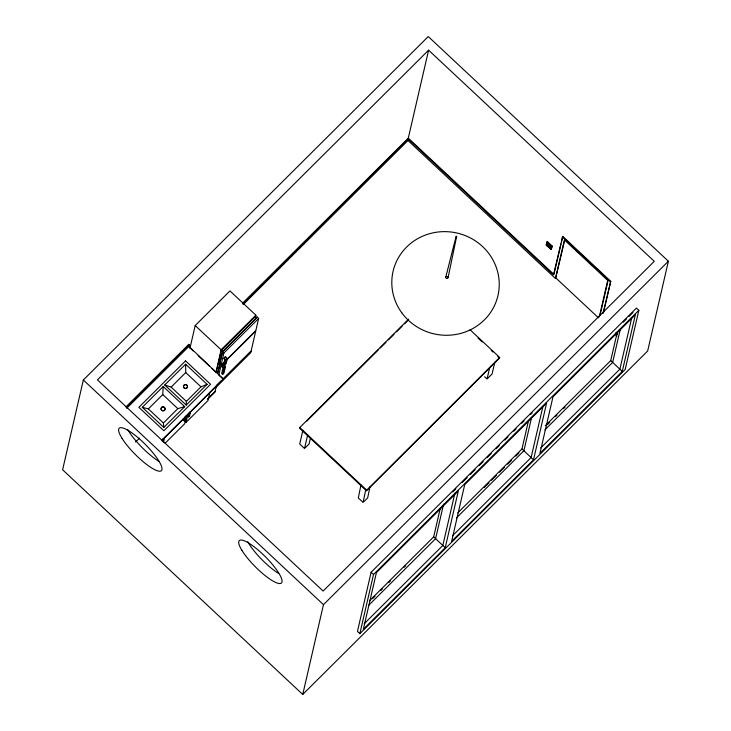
<?xml version="1.0" encoding="UTF-8"?>
<svg xmlns="http://www.w3.org/2000/svg" width="731" height="731" viewBox="0 0 731 731"><rect width="100%" height="100%" fill="white"/><g stroke="black" fill="none" stroke-linecap="round" stroke-linejoin="round"><path stroke-width="1.1" d="M456.126 236.36L456.637 236.451L456.126 236.36L445.764 277.14M186.222 405.093L186.378 401.383L200.988 386.836L207.092 384.314L185.61 364.212L164.74 384.99L186.222 405.093L207.092 384.314M142.307 407.313L148.356 408.903L162.766 394.557L163.196 386.516L184.696 406.628L163.808 427.425L142.307 407.313L163.196 386.516M361.023 484.79L358.291 497.948L363.088 502.444L365.829 489.286M369.95 486.919L367.666 497.884L363.855 501.676M448.094 277.561L456.637 236.451M83.343 379.992L62.61 469.768L302.744 694.45L647.657 351.008L668.39 261.232L428.256 36.55L83.343 379.992L323.467 604.665L302.744 694.45M162.529 441.57L163.241 438.463M163.488 442.465L164.685 437.293M126.719 408.3L188.918 346.375L189.283 344.758L188.808 344.31L125.97 406.884M189.969 348.166L195.195 325.542L229.954 290.92L255.896 315.189L255.384 317.409M185.729 416.149L186.204 416.597L185.382 420.188L184.468 421.102L183.984 420.654L184.605 417.958M184.468 421.102L185.29 417.511L186.204 416.597M186.579 415.235L184.678 423.761L165.115 443.233M185.144 421.44L186.103 422.335L188.013 414.057M189.905 411.992L190.38 412.439L189.557 416.04L188.635 416.944L188.159 416.496L188.781 413.801M188.635 416.944L189.466 413.353L190.38 412.439M209.916 392.255L208.006 400.533L186.103 422.335M215.992 372.042L221.127 349.802L255.896 315.189M216.23 372.527L218.496 362.731L219.976 363.901L217.472 373.221M256.709 317.711L255.265 316.359L221.42 350.067L218.697 361.872L220.132 363.216M225.121 361.178L221.073 365.198L219.638 363.855L222.443 351.693L257.211 317.071L258.646 318.424L255.841 330.586L226.738 359.57M217.929 372.783L219.684 365.171M216.513 385.429L215.015 391.917L207.741 399.153M218.916 374.564L220.963 365.701L225.002 361.681M221.073 365.198L223.887 353.036L258.646 318.424M222.032 366.861L223.576 364.751L225.504 366.551L224.006 373.038L222.626 374.409L221.667 373.504L223.001 367.757L222.032 366.861L223.576 364.751M223.942 358.592L225.44 356.691L227.359 358.492L226.162 363.691L224.792 365.061L223.823 364.166L224.901 359.497L223.942 358.592L225.44 356.691M222.626 374.409L224.125 367.921L225.504 366.551M224.792 365.061L225.989 359.853L227.359 358.492M161.706 440.692L223.439 379.225L188.918 346.375M257.211 317.071L222.398 351.876M408.702 319.091L299.783 427.534L299.619 428.256L366.377 490.711L499.492 358.163L499.657 357.45L469.987 329.69M302.881 430.331L299.719 444.028L304.525 448.523L307.687 434.826M310.31 438.701L309.094 443.973L305.284 447.765M242.71 303.018L408.291 138.15L428.604 50.165L654.282 261.323L323.129 591.05L97.451 379.901L428.604 50.165M243.268 304.507L407.98 140.498L408.309 139.054L553.477 274.883L562.724 236.36L610.75 281.298L603.468 312.841M366.377 490.711L499.657 357.45M371.11 572.254L357.459 631.42L359.853 633.667L625.179 369.484L638.839 310.319L636.436 308.071L371.11 572.254L373.514 574.502L359.853 633.667M369.457 600.827L433.684 536.883L440.354 507.999M443.553 504.244L435.603 538.683L368.972 605.03M454.883 493.233L442.831 545.445L364.157 623.781M445.234 547.693L458.31 491.04L376.428 572.574L363.353 629.227L445.234 547.693L433.684 536.883M489.733 367.41L487.065 379.005L484.662 376.757M494.768 362.402L492.091 373.989L487.778 378.283M546.221 244.903L547.355 241.55L552.161 246.036L551.485 248.942L551.028 249.399L546.221 244.903L547.355 241.55M547.437 243.88L546.952 245.972L550.032 247.973L550.516 245.881L547.894 243.432L547.437 243.88L550.516 245.881M547.409 245.515L547.894 243.432M551.028 249.399L552.161 246.036M560.969 243.971L553.934 274.427L408.291 138.15M561.472 241.797L562.724 236.36M407.98 140.498L555.514 278.529L564.423 239.914L607.726 280.421L599.319 316.843M555.514 278.529L564.624 240.554M457.752 512.924L521.971 448.971L528.385 421.202M531.583 417.447L523.889 450.771L456.455 517.913M542.914 406.436L531.117 457.533L452.443 535.869M533.52 459.781L546.596 403.128L464.715 484.662L451.639 541.315L533.52 459.781L521.971 448.971M600.032 315.28L607.927 281.07M603.011 313.297L610.75 281.298M545.326 425.716L610.714 360.611L617.384 331.728M620.336 329.087L612.642 362.412L544.833 429.929M631.666 318.076L619.87 369.173L540.757 447.939M622.264 371.412L635.349 314.769L553.001 396.75L539.926 453.403L622.264 371.412L610.714 360.611M126.289 407.487L189.283 344.758M242.783 303.868L408.309 139.054M164.74 384.99L171.127 387.11L185.738 372.563L185.61 364.212M135.564 442.063L139.511 438.143M219.638 363.855L222.854 351.419L221.42 350.067M163.808 427.425L163.406 422.984L177.816 408.629L184.696 406.628M226.619 360.063L255.731 331.088L251.117 351.035L222.827 379.215M216.358 385.648L221.21 380.824M161.807 440.245L251.071 351.245L250.733 352.717L215.965 387.339M183.984 420.654L184.897 419.74L185.382 420.188M188.159 416.496L189.073 415.583L189.557 416.04M207.842 398.834L215.078 391.633M306.874 421.019L378.685 349.528M380.294 347.919L385.941 342.3M388.362 339.888L394.009 334.268M396.43 331.856L402.077 326.227M404.499 323.824L408.528 319.803M547.647 244.474L547.19 244.931L550.269 246.932M323.467 604.665L668.39 261.232M452.699 491.99L455.906 488.792M462.312 482.414L467.127 477.617M470.344 474.419L475.159 469.622M479.17 465.629L483.191 461.636M487.202 457.633L491.214 453.64M496.029 448.843L499.246 445.645M504.865 440.053L508.072 436.855M513.692 431.253L516.104 428.859M521.724 423.267L524.127 420.864M530.551 414.468L532.159 412.869M623.26 322.161L626.485 318.944M628.907 316.541L632.945 312.521M373.514 574.502L638.839 310.319M372.572 598.698L375.003 596.286M380.659 590.648L382.286 589.031M388.755 582.589L390.372 580.981M404.124 567.283L405.742 565.675M484.205 487.55L489.057 482.716M491.488 480.304L496.34 475.47M499.575 472.244L504.427 467.411M507.661 464.194L511.709 460.164M515.748 456.135L518.992 452.918M547.3 424.72L549.73 422.308M555.386 416.67L557.004 415.062M563.473 408.62L565.1 407.003M562.267 236.817L610.294 281.755M565.721 240.234L568.215 242.573M570.71 244.912L572.382 246.466M577.371 251.144L579.875 253.483M588.199 261.269L590.694 263.608M599.859 272.179L602.353 274.518M546.898 241.998L551.695 246.493M548.067 246.128L550.032 247.973M615.612 333.016L617.266 334.57M555.971 278.072L598.433 317.811M615.338 334.515L616.991 336.059M478.065 338.115L482.186 341.971M491.25 350.451L492.895 351.995M497.848 356.627L499.492 358.163M195.195 325.542L221.127 349.802M222.443 351.693L223.887 353.036M299.783 427.534L366.542 489.998M224.07 358.053L225.989 359.853M223.412 365.491L224.371 366.395M222.206 366.121L224.125 367.921M219.519 364.358L220.963 365.701M189.146 347.134L193.231 350.953M198.128 355.54L209.559 366.24M212.008 368.525L216.093 372.353M218.542 374.637L223.439 379.225M185.738 372.563L200.988 386.836M171.127 387.11L186.378 401.383M188.991 412.905L189.466 413.353M162.766 394.557L177.816 408.629M184.815 417.063L185.29 417.511M148.356 408.903L163.406 422.984M161.706 410.338L161.368 409.954A1.992 1.919 13 0 1 161.578 407.624L161.98 407.313A1.992 1.919 13 0 1 164.393 407.551L164.722 407.944A1.992 1.919 13 0 1 164.512 410.265L164.119 410.584A1.992 1.919 13 0 1 162.127 410.63M447.683 276.482A1.188 1.142 13 0 1 447.765 278.164A1.188 1.142 13 0 1 446.029 278.072A1.188 1.142 13 0 1 446.239 276.409M186.926 387.814A1.992 1.919 13 0 1 184.532 388.106L184.111 387.805A1.992 1.919 13 0 1 183.764 385.484L184.075 385.082A1.992 1.919 13 0 1 186.478 384.789L186.889 385.1A1.992 1.919 13 0 1 187.237 387.412L186.889 387.987A1.992 1.919 13 0 1 184.486 388.289L184.075 387.978A1.992 1.919 13 0 1 183.728 385.657L184.038 385.264A1.992 1.919 13 0 1 186.432 384.972L186.853 385.274A1.992 1.919 13 0 1 187.2 387.594M159.002 461.398A29.907 7.1 45.1 0 1 127.861 429.7M278.63 573.47A29.907 7.1 45.1 0 1 247.699 541.634M185.528 360.876L138.872 407.331L163.89 430.751L210.555 384.287L185.528 360.876M162.017 407.13L161.624 407.45A1.992 1.919 13 0 0 161.414 409.771L161.743 410.164A1.992 1.919 13 0 0 164.155 410.402L164.557 410.091A1.992 1.919 13 0 0 164.767 407.761L164.429 407.377A1.992 1.919 13 0 0 162.017 407.13M401.73 312.731A53.829 51.718 13 0 0 494.366 305.85A53.829 51.718 13 0 0 440.455 231.782A53.829 51.718 13 0 0 401.73 312.731M241.906 550.361A29.907 7.1 45.1 0 0 279.461 583.548A29.907 7.1 45.1 0 0 259.743 551.439A29.907 7.1 45.1 0 0 241.906 550.361M122.104 438.463A29.907 7.1 45.1 0 0 159.632 471.221A29.907 7.1 45.1 0 0 139.173 438.655A29.907 7.1 45.1 0 0 122.104 438.463"/></g></svg>
